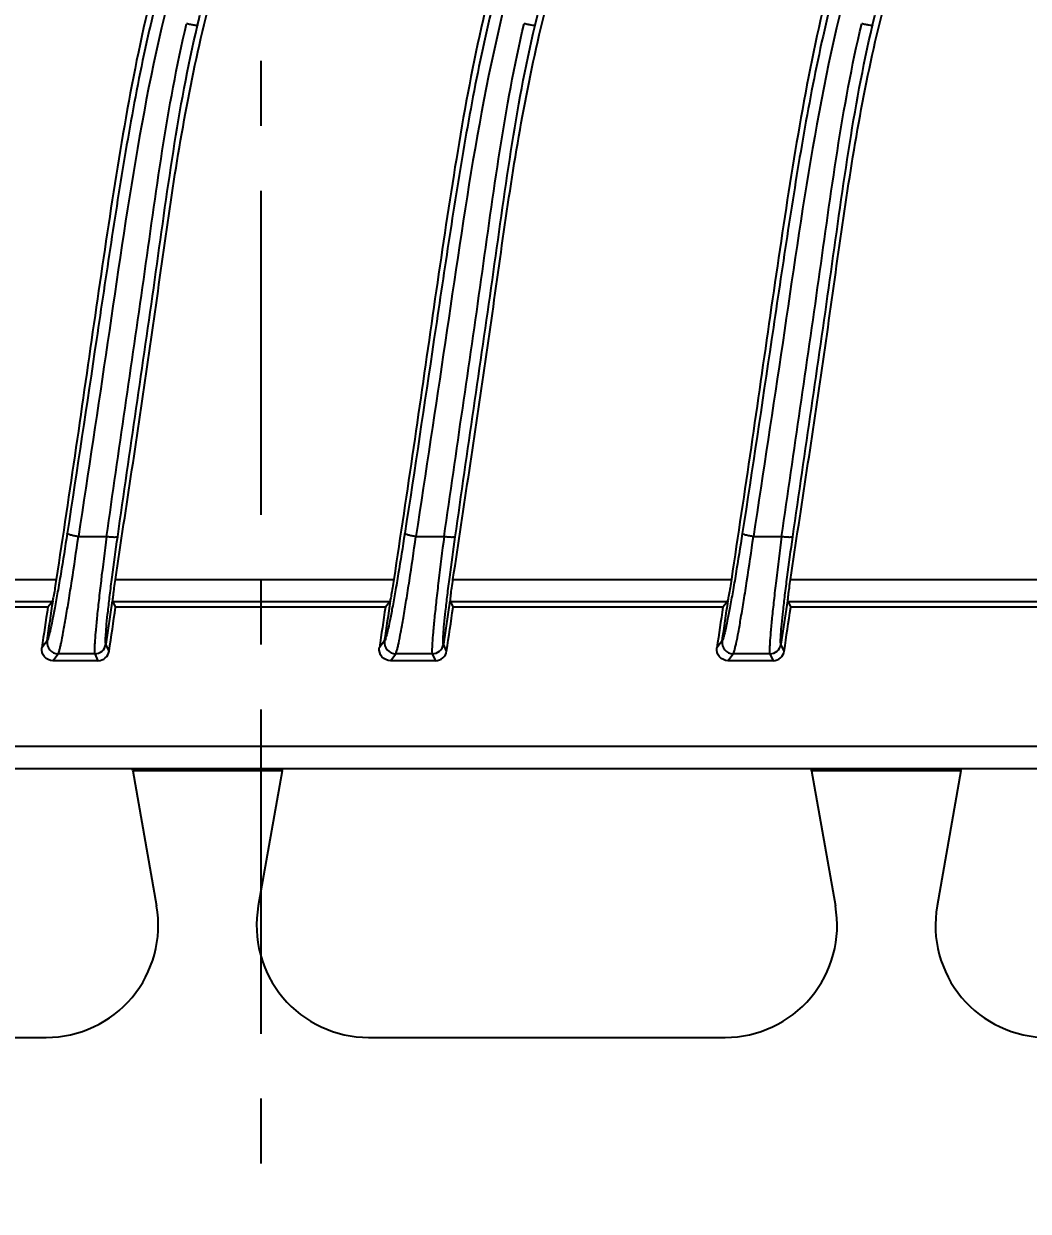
# Model space of a CAD drawing. Header units: millimetres. Extents: x 1205 to 2192, y -3369 to -2218.
# Drawn here: x 1762.6 to 1807.4, y -3177.8 to -3124.8 of the extents above; entities that cross this region are included whole.
import ezdxf

# ---------------------------------------------------------------- set-up
doc = ezdxf.new("R2010")
doc.units = ezdxf.units.MM
doc.header["$LTSCALE"] = 16.335
doc.header["$PDMODE"] = 3
doc.header["$PDSIZE"] = 0.3125
doc.linetypes.add('CENTER', pattern=[0.6, 0.375, -0.075, 0.075, -0.075])
doc.linetypes.add('HIDDEN', pattern=[0.2, 0.1, -0.1])
doc.layers.get('0').update_dxf_attribs({"linetype": 'CONTINUOUS'})
doc.layers.get('Defpoints').update_dxf_attribs({"linetype": 'CONTINUOUS'})
doc.layers.add('DEFAULT_2', color=8, linetype='HIDDEN')
doc.layers.add('DIM', color=3, linetype='CONTINUOUS')
doc.styles.get("Standard").update_dxf_attribs({"font": 'txt', "width": 0.8})
doc.dimstyles.new('11', dxfattribs={"dimtxt": 10, "dimasz": 10, "dimexe": 0, "dimexo": 0, "dimgap": 0, "dimtad": 0, "dimzin": 0, "dimdsep": 46, "dimtxsty": 'Standard', "dimcen": 0, "dimclrd": 4, "dimclre": 4, "dimclrt": 6, "dimazin": 0, "dimtfac": 1, "dimtofl": 0, "dimtmove": 0, "dimatfit": 3, "dimfxl": 0, "dimtolj": 1, "dimtzin": 0, "dimarcsym": 0})

# ---------------------------------------------------------------- blocks, each defined once
blk = doc.blocks.new('*D209')
at = {"layer": 'Defpoints', "color": 0, "transparency": 16777216}
for p in [(1773.182, -3072.537), (2033.36, -3187.537), (2099.573, -3187.537)]:
    blk.add_point(p, dxfattribs=at)
at = {"layer": 'DIM', "color": 4, "lineweight": -2, "transparency": 16777216}
blk.add_line((2033.36, -3187.537), (2099.573, -3187.537), dxfattribs=at)
at = {"layer": 'DIM', "color": 6, "transparency": 16777216, "insert": (2109.173, -3187.537), "char_height": 6, "attachment_point": 5}
blk.add_mtext('\\A1;115.00', dxfattribs=at)
blk = doc.blocks.new('*D210')
at = {"layer": 'Defpoints', "color": 0, "transparency": 16777216}
for p in [(1773.182, -3072.537), (2039.182, -3232.537), (2099.573, -3232.537)]:
    blk.add_point(p, dxfattribs=at)
at = {"layer": 'DIM', "color": 4, "lineweight": -2, "transparency": 16777216}
blk.add_line((2039.182, -3232.537), (2099.573, -3232.537), dxfattribs=at)
at = {"layer": 'DIM', "color": 6, "transparency": 16777216, "insert": (2109.573, -3232.537), "char_height": 6, "attachment_point": 5}
blk.add_mtext('\\A1;160.00', dxfattribs=at)
blk = doc.blocks.new('*D211')
at = {"layer": 'Defpoints', "color": 0, "transparency": 16777216}
for p in [(1773.182, -3072.537), (1773.182, -3234.787), (1773.182, -3271.376)]:
    blk.add_point(p, dxfattribs=at)
at = {"layer": 'DIM', "color": 4, "lineweight": -2, "transparency": 16777216}
blk.add_line((1773.182, -3234.787), (1773.182, -3271.376), dxfattribs=at)
at = {"layer": 'DIM', "color": 6, "transparency": 16777216, "insert": (1773.182, -3277.376), "char_height": 6, "attachment_point": 5, "rotation": 90}
blk.add_mtext('\\A1;0.00', dxfattribs=at)
blk = doc.blocks.new('*D212')
at = {"layer": 'Defpoints', "color": 0, "transparency": 16777216}
for p in [(1773.182, -3072.537), (2028.182, -3229.891), (2028.182, -3271.376)]:
    blk.add_point(p, dxfattribs=at)
at = {"layer": 'DIM', "color": 4, "lineweight": -2, "transparency": 16777216}
blk.add_line((2028.182, -3229.891), (2028.182, -3271.376), dxfattribs=at)
at = {"layer": 'DIM', "color": 6, "transparency": 16777216, "insert": (2028.182, -3282.576), "char_height": 6, "attachment_point": 5, "rotation": 90}
blk.add_mtext('\\A1;255.00', dxfattribs=at)
blk = doc.blocks.new('*D213')
at = {"layer": 'Defpoints', "color": 0, "transparency": 16777216}
for p in [(1773.182, -3072.537), (1653.182, -3244.483), (1653.182, -3271.376)]:
    blk.add_point(p, dxfattribs=at)
at = {"layer": 'DIM', "color": 4, "lineweight": -2, "transparency": 16777216}
blk.add_line((1653.182, -3244.483), (1653.182, -3271.376), dxfattribs=at)
at = {"layer": 'DIM', "color": 6, "transparency": 16777216, "insert": (1653.182, -3281.376), "char_height": 6, "attachment_point": 5, "rotation": 90}
blk.add_mtext('\\A1;120.00', dxfattribs=at)
blk = doc.blocks.new('*D214')
at = {"layer": 'Defpoints', "color": 0, "transparency": 16777216}
for p in [(1773.182, -3072.537), (1518.182, -3232.537), (1518.182, -3271.376)]:
    blk.add_point(p, dxfattribs=at)
at = {"layer": 'DIM', "color": 4, "lineweight": -2, "transparency": 16777216}
blk.add_line((1518.182, -3232.537), (1518.182, -3271.376), dxfattribs=at)
at = {"layer": 'DIM', "color": 6, "transparency": 16777216, "insert": (1518.182, -3282.576), "char_height": 6, "attachment_point": 5, "rotation": 90}
blk.add_mtext('\\A1;255.00', dxfattribs=at)
blk = doc.blocks.new('*D215')
at = {"layer": 'Defpoints', "color": 0, "transparency": 16777216}
for p in [(1773.182, -3072.537), (1444.938, -3187.537), (1541.136, -3187.537)]:
    blk.add_point(p, dxfattribs=at)
at = {"layer": 'DIM', "color": 4, "lineweight": -2, "transparency": 16777216}
blk.add_line((1541.136, -3187.537), (1444.938, -3187.537), dxfattribs=at)
at = {"layer": 'DIM', "color": 6, "transparency": 16777216, "insert": (1435.338, -3187.537), "char_height": 6, "attachment_point": 5}
blk.add_mtext('\\A1;115.00', dxfattribs=at)
blk = doc.blocks.new('*D216')
at = {"layer": 'Defpoints', "color": 0, "transparency": 16777216}
for p in [(1773.182, -3072.537), (1444.938, -3232.537), (1515.964, -3232.537)]:
    blk.add_point(p, dxfattribs=at)
at = {"layer": 'DIM', "color": 4, "lineweight": -2, "transparency": 16777216}
blk.add_line((1515.964, -3232.537), (1444.938, -3232.537), dxfattribs=at)
at = {"layer": 'DIM', "color": 6, "transparency": 16777216, "insert": (1434.938, -3232.537), "char_height": 6, "attachment_point": 5}
blk.add_mtext('\\A1;160.00', dxfattribs=at)
blk = doc.blocks.new('*D340')
at = {"layer": 'Defpoints', "color": 0, "transparency": 16777216}
for p in [(1773.182, -3072.537), (1678.182, -3234.787), (1678.182, -3271.376)]:
    blk.add_point(p, dxfattribs=at)
at = {"layer": 'DIM', "color": 4, "lineweight": -2, "transparency": 16777216}
blk.add_line((1678.182, -3234.787), (1678.182, -3271.376), dxfattribs=at)
at = {"layer": 'DIM', "color": 6, "transparency": 16777216, "insert": (1678.182, -3280.176), "char_height": 6, "attachment_point": 5, "rotation": 90}
blk.add_mtext('\\A1;95.00', dxfattribs=at)
blk = doc.blocks.new('*D343')
at = {"layer": 'Defpoints', "color": 0, "transparency": 16777216}
for p in [(1773.182, -3041.537), (1883.182, -3232.537), (1883.182, -3269.126)]:
    blk.add_point(p, dxfattribs=at)
at = {"layer": 'DIM', "color": 4, "lineweight": -2, "transparency": 16777216}
blk.add_line((1883.182, -3232.537), (1883.182, -3269.126), dxfattribs=at)
at = {"layer": 'DIM', "color": 6, "transparency": 16777216, "insert": (1883.182, -3278.326), "char_height": 6, "attachment_point": 5, "rotation": 90}
blk.add_mtext('\\A1;110.00', dxfattribs=at)

msp = doc.modelspace()

# ---------------------------------------------------------------- linework, layer by layer
at = {"color": 1, "linetype": 'CENTER', "ltscale": 2.363516}
msp.add_line((1773.182, -3262.537), (1773.182, -2882.537), dxfattribs=at)
at = {"color": 7, "linetype": 'Continuous'}
for p, q in [((1765.018, -3147.682), (1766.278, -3147.682)), ((1780.093, -3147.682), (1781.353, -3147.682)), ((1795.168, -3147.682), (1796.428, -3147.682)), ((1751.599, -3149.594), (1764.032, -3149.594)), ((1766.674, -3149.594), (1779.107, -3149.594)), ((1781.749, -3149.594), (1794.182, -3149.594)), ((1796.824, -3149.594), (1809.257, -3149.594)), ((1763.848, -3150.598), (1751.484, -3150.598)), ((1763.655, -3150.832), (1751.607, -3150.832)), ((1763.889, -3150.548), (1763.655, -3150.832)), ((1766.532, -3150.547), (1766.245, -3152.485)), ((1766.532, -3150.547), (1766.682, -3150.832)), ((1778.923, -3150.598), (1766.559, -3150.598)), ((1778.73, -3150.832), (1766.682, -3150.832)), ((1778.964, -3150.548), (1778.73, -3150.832)), ((1781.607, -3150.547), (1781.32, -3152.485)), ((1781.607, -3150.547), (1781.757, -3150.832)), ((1793.998, -3150.598), (1781.634, -3150.598)), ((1793.805, -3150.832), (1781.757, -3150.832)), ((1794.039, -3150.548), (1793.805, -3150.832)), ((1796.682, -3150.547), (1796.395, -3152.485)), ((1796.682, -3150.547), (1796.832, -3150.832)), ((1809.073, -3150.598), (1796.709, -3150.598)), ((1808.88, -3150.832), (1796.832, -3150.832)), ((1763.622, -3152.338), (1763.385, -3152.643)), ((1766.391, -3152.79), (1766.245, -3152.485)), ((1778.697, -3152.338), (1778.46, -3152.643)), ((1781.466, -3152.79), (1781.32, -3152.485)), ((1793.772, -3152.338), (1793.535, -3152.643)), ((1796.541, -3152.79), (1796.395, -3152.485)), ((1763.881, -3153.219), (1764.118, -3152.914)), ((1765.749, -3152.914), (1764.118, -3152.914)), ((1765.749, -3152.914), (1765.895, -3153.219)), ((1778.956, -3153.219), (1779.193, -3152.914)), ((1780.824, -3152.914), (1779.193, -3152.914)), ((1780.824, -3152.914), (1780.97, -3153.219)), ((1794.031, -3153.219), (1794.268, -3152.914)), ((1795.899, -3152.914), (1794.268, -3152.914)), ((1795.899, -3152.914), (1796.045, -3153.219)), ((1765.895, -3153.219), (1763.881, -3153.219)), ((1780.97, -3153.219), (1778.956, -3153.219)), ((1796.045, -3153.219), (1794.031, -3153.219)), ((1742.833, -3157.043), (1919.713, -3157.043)), ((1919.688, -3158.047), (1742.858, -3158.047)), ((1774.117, -3158.134), (1767.445, -3158.134)), ((1767.445, -3158.134), (1768.51, -3164.171)), ((1774.117, -3158.134), (1773.053, -3164.171)), ((1804.437, -3158.134), (1797.765, -3158.134)), ((1797.765, -3158.134), (1798.829, -3164.171)), ((1804.437, -3158.134), (1803.372, -3164.171)), ((1747.49, -3170.039), (1763.586, -3170.039)), ((1777.977, -3170.039), (1793.905, -3170.039))]:
    msp.add_line(p, q, dxfattribs=at)
for centre, radius, start, end in [((1764.12, -3152.41), 0.503, 171.8843, 269.8613), ((1765.747, -3152.409), 0.503, 270.0703, 351.4021), ((1779.195, -3152.41), 0.503, 171.8843, 269.8613), ((1780.822, -3152.409), 0.503, 270.0703, 351.4021), ((1794.27, -3152.41), 0.503, 171.8843, 269.8613), ((1795.897, -3152.409), 0.503, 270.0703, 351.4021), ((1765.895, -3152.717), 0.502, 269.9939, 351.6062), ((1780.97, -3152.717), 0.502, 269.9939, 351.6062), ((1796.045, -3152.717), 0.502, 269.9939, 351.6062), ((1763.586, -3165.039), 5, 270, 10), ((1777.977, -3165.039), 5, 170, 270), ((1793.905, -3165.039), 5, 270, 10), ((1808.296, -3165.039), 5, 170, 270)]:
    msp.add_arc(centre, radius, start, end, dxfattribs=at)
for centre, major_axis, ratio, start_param, end_param in [((3410.886, -3396.615), (1649.642, 229.679), 0.999338, 2.854956, 2.856055), ((-3445.349, -2375.055), (-4145.301, 3254.93), 0.999193, -2.623723, -2.623347), ((3425.961, -3396.615), (1649.642, 229.679), 0.999338, 2.854956, 2.856055), ((-3430.274, -2375.055), (-4145.301, 3254.93), 0.999193, -2.623723, -2.623347), ((3441.036, -3396.615), (1649.642, 229.679), 0.999338, 2.854956, 2.856055), ((-3415.199, -2375.055), (-4145.301, 3254.93), 0.999193, -2.623723, -2.623347)]:
    msp.add_ellipse(centre, major_axis=major_axis, ratio=ratio, start_param=start_param, end_param=end_param, dxfattribs=at)
for points, knots in [([(1784.838, -3057.537), (1784.838, -3061.508), (1784.603, -3067.468), (1783.821, -3075.373), (1783.133, -3080.291), (1782.473, -3084.207), (1781.924, -3087.135), (1781.307, -3090.05), (1780.621, -3092.949), (1780.005, -3095.354), (1779.521, -3097.28), (1779.154, -3098.724), (1778.752, -3100.159), (1778.128, -3102.045), (1777.156, -3104.336), (1775.708, -3106.944), (1773.637, -3110.331), (1771.678, -3113.796), (1770.117, -3117.452), (1768.826, -3121.211), (1767.624, -3126.037), (1766.624, -3131.911), (1765.76, -3137.805), (1764.917, -3143.703), (1764.325, -3147.63), (1764.032, -3149.594)], [0, 0, 0, 0, 0.124973, 0.187471, 0.24997, 0.28122, 0.312471, 0.343723, 0.374972, 0.40622, 0.421852, 0.437485, 0.453109, 0.468735, 0.500006, 0.531254, 0.562515, 0.625002, 0.656254, 0.687514, 0.750001, 0.812499, 0.874999, 0.9375, 1, 1, 1, 1]), ([(1799.913, -3057.537), (1799.913, -3061.508), (1799.678, -3067.468), (1798.896, -3075.373), (1798.208, -3080.291), (1797.548, -3084.207), (1796.999, -3087.135), (1796.382, -3090.05), (1795.696, -3092.949), (1795.08, -3095.354), (1794.596, -3097.28), (1794.229, -3098.724), (1793.827, -3100.159), (1793.203, -3102.045), (1792.231, -3104.336), (1790.783, -3106.944), (1788.712, -3110.331), (1786.753, -3113.796), (1785.192, -3117.452), (1783.901, -3121.211), (1782.699, -3126.037), (1781.699, -3131.911), (1780.835, -3137.805), (1779.992, -3143.703), (1779.4, -3147.63), (1779.107, -3149.594)], [0, 0, 0, 0, 0.124973, 0.187471, 0.24997, 0.28122, 0.312471, 0.343723, 0.374972, 0.40622, 0.421852, 0.437485, 0.453109, 0.468735, 0.500006, 0.531254, 0.562515, 0.625002, 0.656254, 0.687514, 0.750001, 0.812499, 0.874999, 0.9375, 1, 1, 1, 1]), ([(1814.988, -3057.537), (1814.988, -3061.508), (1814.753, -3067.468), (1813.971, -3075.373), (1813.283, -3080.291), (1812.623, -3084.207), (1812.074, -3087.135), (1811.457, -3090.05), (1810.771, -3092.949), (1810.155, -3095.354), (1809.671, -3097.28), (1809.304, -3098.724), (1808.902, -3100.159), (1808.278, -3102.045), (1807.306, -3104.336), (1805.858, -3106.944), (1803.787, -3110.331), (1801.828, -3113.796), (1800.267, -3117.452), (1798.976, -3121.211), (1797.774, -3126.037), (1796.774, -3131.911), (1795.91, -3137.805), (1795.067, -3143.703), (1794.475, -3147.63), (1794.182, -3149.594)], [0, 0, 0, 0, 0.124973, 0.187471, 0.24997, 0.28122, 0.312471, 0.343723, 0.374972, 0.40622, 0.421852, 0.437485, 0.453109, 0.468735, 0.500006, 0.531254, 0.562515, 0.625002, 0.656254, 0.687514, 0.750001, 0.812499, 0.874999, 0.9375, 1, 1, 1, 1]), ([(1765.909, -3091.404), (1765.616, -3092.643), (1765.142, -3094.495), (1764.526, -3096.969), (1764.068, -3098.826), (1763.545, -3100.665), (1762.889, -3102.462), (1762.099, -3104.206), (1760.919, -3106.467), (1759.264, -3109.193), (1757.321, -3112.485), (1755.634, -3115.923), (1754.298, -3119.51), (1753.24, -3123.187), (1752.419, -3126.923), (1751.756, -3130.688), (1750.979, -3135.725), (1750.089, -3142.034), (1749.334, -3147.074), (1748.957, -3149.594)], [0, 0, 0, 0, 0.062476, 0.093748, 0.125034, 0.156269, 0.187485, 0.218763, 0.250067, 0.312558, 0.375064, 0.437547, 0.500062, 0.562564, 0.625055, 0.687551, 0.750041, 0.87502, 1, 1, 1, 1]), ([(1766.674, -3149.594), (1766.917, -3147.96), (1767.413, -3144.694), (1768.154, -3139.795), (1768.826, -3134.884), (1769.786, -3128.35), (1771.218, -3121.863), (1773.668, -3115.709), (1775.223, -3112.783), (1776.072, -3111.364)], [0, 0, 0, 0, 0.124972, 0.249942, 0.374913, 0.499883, 0.749836, 0.87492, 1, 1, 1, 1]), ([(1770.34, -3124.851), (1770.623, -3123.663), (1771.258, -3121.303), (1772.465, -3117.834), (1773.947, -3114.439), (1775.165, -3112.278), (1775.803, -3111.204)], [0, 0, 0, 0, 0.248148, 0.496405, 0.746031, 1, 1, 1, 1]), ([(1781.749, -3149.594), (1781.99, -3147.971), (1782.483, -3144.726), (1783.219, -3139.857), (1783.887, -3134.979), (1784.839, -3128.486), (1786.249, -3122.04), (1788.648, -3115.912), (1790.177, -3112.995), (1791.016, -3111.584)], [0, 0, 0, 0, 0.124971, 0.249941, 0.374913, 0.499883, 0.749829, 0.874927, 1, 1, 1, 1]), ([(1785.415, -3124.851), (1785.971, -3122.517), (1787.02, -3119.052), (1788.94, -3114.611), (1790.124, -3112.481), (1790.748, -3111.425)], [0, 0, 0, 0, 0.496471, 0.746181, 1, 1, 1, 1]), ([(1796.824, -3149.594), (1797.065, -3147.971), (1797.558, -3144.726), (1798.294, -3139.857), (1798.962, -3134.979), (1799.914, -3128.486), (1801.324, -3122.04), (1803.723, -3115.912), (1805.252, -3112.995), (1806.091, -3111.584)], [0, 0, 0, 0, 0.124971, 0.249941, 0.374913, 0.499883, 0.749829, 0.874927, 1, 1, 1, 1]), ([(1800.49, -3124.851), (1801.046, -3122.517), (1802.095, -3119.052), (1804.015, -3114.611), (1805.199, -3112.481), (1805.823, -3111.425)], [0, 0, 0, 0, 0.496471, 0.746181, 1, 1, 1, 1]), ([(1772.355, -3113.32), (1770.978, -3115.941), (1769.383, -3120.126), (1767.966, -3125.863), (1767.153, -3130.202), (1766.473, -3134.545), (1765.611, -3140.326), (1764.966, -3144.658), (1764.521, -3147.542)], [0, 0, 0, 0, 0.251921, 0.377726, 0.502732, 0.627362, 0.751741, 1, 1, 1, 1]), ([(1772.817, -3113.603), (1771.443, -3116.191), (1769.331, -3121.711), (1767.573, -3130.329), (1766.341, -3139.016), (1765.452, -3144.794), (1765.018, -3147.682)], [0, 0, 0, 0, 0.250364, 0.500562, 0.750468, 1, 1, 1, 1]), ([(1787.43, -3113.32), (1786.053, -3115.941), (1784.458, -3120.126), (1783.041, -3125.863), (1782.228, -3130.202), (1781.548, -3134.545), (1780.686, -3140.326), (1780.041, -3144.658), (1779.596, -3147.542)], [0, 0, 0, 0, 0.251921, 0.377726, 0.502732, 0.627362, 0.751741, 1, 1, 1, 1]), ([(1787.892, -3113.603), (1786.518, -3116.191), (1784.406, -3121.711), (1782.648, -3130.329), (1781.416, -3139.016), (1780.527, -3144.794), (1780.093, -3147.682)], [0, 0, 0, 0, 0.250364, 0.500562, 0.750468, 1, 1, 1, 1]), ([(1802.505, -3113.32), (1801.128, -3115.941), (1799.533, -3120.126), (1798.116, -3125.863), (1797.303, -3130.202), (1796.623, -3134.545), (1795.761, -3140.326), (1795.116, -3144.658), (1794.671, -3147.542)], [0, 0, 0, 0, 0.251921, 0.377726, 0.502732, 0.627362, 0.751741, 1, 1, 1, 1]), ([(1802.967, -3113.603), (1801.593, -3116.191), (1799.481, -3121.711), (1797.723, -3130.329), (1796.491, -3139.016), (1795.602, -3144.794), (1795.168, -3147.682)], [0, 0, 0, 0, 0.250364, 0.500562, 0.750468, 1, 1, 1, 1]), ([(1766.278, -3147.682), (1766.552, -3145.769), (1767.105, -3141.943), (1767.948, -3136.203), (1768.724, -3130.461), (1769.406, -3126.655), (1769.852, -3124.782)], [0, 0, 0, 0, 0.250024, 0.500302, 0.750758, 1, 1, 1, 1]), ([(1766.774, -3147.69), (1767.049, -3145.779), (1767.602, -3141.956), (1768.444, -3136.223), (1769.219, -3130.499), (1769.897, -3126.711), (1770.34, -3124.851)], [0, 0, 0, 0, 0.250489, 0.501295, 0.751825, 1, 1, 1, 1]), ([(1770.34, -3124.851), (1770.337, -3124.855), (1770.32, -3124.857), (1770.271, -3124.859), (1770.168, -3124.846), (1770.022, -3124.82), (1769.91, -3124.796), (1769.852, -3124.782)], [0, 0, 0, 0, 0.029513, 0.091047, 0.310747, 0.63907, 1, 1, 1, 1]), ([(1781.353, -3147.682), (1781.627, -3145.769), (1782.18, -3141.943), (1783.023, -3136.203), (1783.799, -3130.461), (1784.481, -3126.655), (1784.927, -3124.782)], [0, 0, 0, 0, 0.250024, 0.500302, 0.750758, 1, 1, 1, 1]), ([(1781.849, -3147.69), (1782.124, -3145.779), (1782.677, -3141.956), (1783.519, -3136.223), (1784.294, -3130.499), (1784.972, -3126.711), (1785.415, -3124.851)], [0, 0, 0, 0, 0.250489, 0.501295, 0.751825, 1, 1, 1, 1]), ([(1785.415, -3124.851), (1785.412, -3124.855), (1785.395, -3124.857), (1785.346, -3124.859), (1785.243, -3124.846), (1785.097, -3124.82), (1784.985, -3124.796), (1784.927, -3124.782)], [0, 0, 0, 0, 0.02951, 0.091041, 0.310739, 0.639065, 1, 1, 1, 1]), ([(1796.428, -3147.682), (1796.702, -3145.769), (1797.255, -3141.943), (1798.098, -3136.203), (1798.874, -3130.461), (1799.556, -3126.655), (1800.002, -3124.782)], [0, 0, 0, 0, 0.250024, 0.500302, 0.750758, 1, 1, 1, 1]), ([(1796.924, -3147.69), (1797.199, -3145.779), (1797.752, -3141.956), (1798.594, -3136.223), (1799.369, -3130.499), (1800.047, -3126.711), (1800.49, -3124.851)], [0, 0, 0, 0, 0.250489, 0.501295, 0.751825, 1, 1, 1, 1]), ([(1800.49, -3124.851), (1800.487, -3124.855), (1800.47, -3124.857), (1800.421, -3124.859), (1800.318, -3124.846), (1800.172, -3124.82), (1800.06, -3124.796), (1800.002, -3124.782)], [0, 0, 0, 0, 0.02951, 0.091041, 0.310739, 0.639065, 1, 1, 1, 1]), ([(1764.521, -3147.542), (1764.428, -3148.144), (1764.289, -3149.015), (1764.099, -3150.12), (1763.973, -3150.82), (1763.86, -3151.401), (1763.768, -3151.85), (1763.69, -3152.144), (1763.651, -3152.296), (1763.622, -3152.338)], [0, 0, 0, 0, 0.374381, 0.54161, 0.688726, 0.811394, 0.905798, 0.968982, 1, 1, 1, 1]), ([(1764.118, -3152.914), (1764.13, -3152.898), (1764.148, -3152.847), (1764.177, -3152.75), (1764.212, -3152.608), (1764.272, -3152.337), (1764.356, -3151.898), (1764.469, -3151.262), (1764.596, -3150.497), (1764.785, -3149.289), (1764.925, -3148.339), (1765.018, -3147.682)], [0, 0, 0, 0, 0.010913, 0.030167, 0.057638, 0.093108, 0.187055, 0.310003, 0.457813, 0.624943, 1, 1, 1, 1]), ([(1765.018, -3147.682), (1764.956, -3147.672), (1764.839, -3147.651), (1764.687, -3147.617), (1764.583, -3147.584), (1764.536, -3147.56), (1764.522, -3147.547), (1764.521, -3147.542)], [0, 0, 0, 0, 0.355667, 0.682096, 0.903263, 0.966961, 1, 1, 1, 1]), ([(1766.278, -3147.682), (1766.191, -3148.338), (1766.071, -3149.288), (1765.931, -3150.497), (1765.849, -3151.263), (1765.788, -3151.899), (1765.753, -3152.338), (1765.739, -3152.609), (1765.734, -3152.75), (1765.738, -3152.846), (1765.742, -3152.898), (1765.749, -3152.914)], [0, 0, 0, 0, 0.377437, 0.545452, 0.693739, 0.816497, 0.909666, 0.944566, 0.97137, 0.989876, 1, 1, 1, 1]), ([(1766.245, -3152.485), (1766.239, -3152.468), (1766.234, -3152.42), (1766.23, -3152.273), (1766.247, -3151.992), (1766.285, -3151.546), (1766.346, -3150.964), (1766.429, -3150.263), (1766.569, -3149.158), (1766.689, -3148.29), (1766.775, -3147.69)], [0, 0, 0, 0, 0.010918, 0.029706, 0.091663, 0.18536, 0.307903, 0.455417, 0.62344, 1, 1, 1, 1]), ([(1766.775, -3147.69), (1766.768, -3147.704), (1766.703, -3147.71), (1766.606, -3147.715), (1766.449, -3147.703), (1766.337, -3147.69), (1766.278, -3147.682)], [0, 0, 0, 0, 0.091045, 0.315017, 0.643554, 1, 1, 1, 1]), ([(1779.596, -3147.542), (1779.503, -3148.144), (1779.364, -3149.015), (1779.174, -3150.12), (1779.048, -3150.82), (1778.935, -3151.401), (1778.843, -3151.85), (1778.765, -3152.144), (1778.726, -3152.296), (1778.697, -3152.338)], [0, 0, 0, 0, 0.374381, 0.54161, 0.688726, 0.811394, 0.905798, 0.968982, 1, 1, 1, 1]), ([(1779.193, -3152.914), (1779.205, -3152.898), (1779.223, -3152.847), (1779.252, -3152.75), (1779.287, -3152.608), (1779.347, -3152.337), (1779.431, -3151.898), (1779.544, -3151.262), (1779.671, -3150.497), (1779.86, -3149.289), (1780, -3148.339), (1780.093, -3147.682)], [0, 0, 0, 0, 0.010913, 0.030167, 0.057638, 0.093108, 0.187055, 0.310003, 0.457813, 0.624943, 1, 1, 1, 1]), ([(1780.093, -3147.682), (1780.031, -3147.672), (1779.914, -3147.651), (1779.762, -3147.617), (1779.658, -3147.584), (1779.611, -3147.56), (1779.597, -3147.547), (1779.596, -3147.542)], [0, 0, 0, 0, 0.355667, 0.682096, 0.903263, 0.966961, 1, 1, 1, 1]), ([(1781.353, -3147.682), (1781.266, -3148.338), (1781.146, -3149.288), (1781.006, -3150.497), (1780.924, -3151.263), (1780.863, -3151.899), (1780.828, -3152.338), (1780.814, -3152.609), (1780.809, -3152.75), (1780.813, -3152.846), (1780.817, -3152.898), (1780.824, -3152.914)], [0, 0, 0, 0, 0.377437, 0.545452, 0.693739, 0.816497, 0.909666, 0.944566, 0.97137, 0.989876, 1, 1, 1, 1]), ([(1781.32, -3152.485), (1781.314, -3152.468), (1781.309, -3152.42), (1781.305, -3152.273), (1781.322, -3151.992), (1781.36, -3151.546), (1781.421, -3150.964), (1781.504, -3150.263), (1781.644, -3149.158), (1781.764, -3148.29), (1781.85, -3147.69)], [0, 0, 0, 0, 0.010918, 0.029706, 0.091664, 0.18536, 0.307904, 0.455417, 0.62344, 1, 1, 1, 1]), ([(1781.85, -3147.69), (1781.843, -3147.704), (1781.778, -3147.71), (1781.681, -3147.715), (1781.524, -3147.703), (1781.412, -3147.69), (1781.353, -3147.682)], [0, 0, 0, 0, 0.091045, 0.315017, 0.643554, 1, 1, 1, 1]), ([(1794.671, -3147.542), (1794.578, -3148.144), (1794.439, -3149.015), (1794.249, -3150.12), (1794.123, -3150.82), (1794.01, -3151.401), (1793.918, -3151.85), (1793.84, -3152.144), (1793.801, -3152.296), (1793.772, -3152.338)], [0, 0, 0, 0, 0.374381, 0.54161, 0.688726, 0.811394, 0.905798, 0.968982, 1, 1, 1, 1]), ([(1794.268, -3152.914), (1794.28, -3152.898), (1794.298, -3152.847), (1794.327, -3152.75), (1794.362, -3152.608), (1794.422, -3152.337), (1794.506, -3151.898), (1794.619, -3151.262), (1794.746, -3150.497), (1794.935, -3149.289), (1795.075, -3148.339), (1795.168, -3147.682)], [0, 0, 0, 0, 0.010913, 0.030167, 0.057638, 0.093108, 0.187055, 0.310003, 0.457813, 0.624943, 1, 1, 1, 1]), ([(1795.168, -3147.682), (1795.106, -3147.672), (1794.989, -3147.651), (1794.837, -3147.617), (1794.733, -3147.584), (1794.686, -3147.56), (1794.672, -3147.547), (1794.671, -3147.542)], [0, 0, 0, 0, 0.355667, 0.682096, 0.903263, 0.966961, 1, 1, 1, 1]), ([(1796.428, -3147.682), (1796.341, -3148.338), (1796.221, -3149.288), (1796.081, -3150.497), (1795.999, -3151.263), (1795.938, -3151.899), (1795.903, -3152.338), (1795.889, -3152.609), (1795.884, -3152.75), (1795.888, -3152.846), (1795.892, -3152.898), (1795.899, -3152.914)], [0, 0, 0, 0, 0.377437, 0.545452, 0.693739, 0.816497, 0.909666, 0.944566, 0.97137, 0.989876, 1, 1, 1, 1]), ([(1796.395, -3152.485), (1796.389, -3152.468), (1796.384, -3152.42), (1796.38, -3152.273), (1796.397, -3151.992), (1796.435, -3151.546), (1796.496, -3150.964), (1796.579, -3150.263), (1796.719, -3149.158), (1796.839, -3148.29), (1796.925, -3147.69)], [0, 0, 0, 0, 0.010918, 0.029706, 0.091664, 0.18536, 0.307904, 0.455417, 0.62344, 1, 1, 1, 1]), ([(1796.925, -3147.69), (1796.918, -3147.704), (1796.853, -3147.71), (1796.756, -3147.715), (1796.599, -3147.703), (1796.487, -3147.69), (1796.428, -3147.682)], [0, 0, 0, 0, 0.091045, 0.315017, 0.643554, 1, 1, 1, 1]), ([(1764.032, -3149.594), (1764.013, -3149.718), (1763.977, -3149.948), (1763.931, -3150.22), (1763.897, -3150.4), (1763.878, -3150.496), (1763.861, -3150.557), (1763.854, -3150.59), (1763.848, -3150.598)], [0, 0, 0, 0, 0.367329, 0.684837, 0.809826, 0.906071, 0.970228, 1, 1, 1, 1]), ([(1766.559, -3150.598), (1766.554, -3150.589), (1766.558, -3150.557), (1766.559, -3150.495), (1766.569, -3150.4), (1766.588, -3150.219), (1766.623, -3149.947), (1766.656, -3149.717), (1766.674, -3149.594)], [0, 0, 0, 0, 0.028088, 0.090924, 0.186454, 0.311408, 0.630346, 1, 1, 1, 1]), ([(1779.107, -3149.594), (1779.088, -3149.718), (1779.052, -3149.948), (1779.006, -3150.22), (1778.972, -3150.4), (1778.953, -3150.496), (1778.936, -3150.557), (1778.929, -3150.59), (1778.923, -3150.598)], [0, 0, 0, 0, 0.367329, 0.684837, 0.809826, 0.906071, 0.970228, 1, 1, 1, 1]), ([(1781.634, -3150.598), (1781.629, -3150.589), (1781.633, -3150.557), (1781.634, -3150.495), (1781.644, -3150.4), (1781.663, -3150.219), (1781.698, -3149.947), (1781.731, -3149.717), (1781.749, -3149.594)], [0, 0, 0, 0, 0.028088, 0.090924, 0.186454, 0.311408, 0.630346, 1, 1, 1, 1]), ([(1794.182, -3149.594), (1794.163, -3149.718), (1794.127, -3149.948), (1794.081, -3150.22), (1794.047, -3150.4), (1794.028, -3150.496), (1794.011, -3150.557), (1794.004, -3150.59), (1793.998, -3150.598)], [0, 0, 0, 0, 0.367329, 0.684837, 0.809826, 0.906071, 0.970228, 1, 1, 1, 1]), ([(1796.709, -3150.598), (1796.704, -3150.589), (1796.708, -3150.557), (1796.709, -3150.495), (1796.719, -3150.4), (1796.738, -3150.219), (1796.773, -3149.947), (1796.806, -3149.717), (1796.824, -3149.594)], [0, 0, 0, 0, 0.028088, 0.090924, 0.186454, 0.311408, 0.630346, 1, 1, 1, 1]), ([(1763.881, -3153.219), (1763.742, -3153.219), (1763.449, -3153.089), (1763.365, -3152.781), (1763.385, -3152.643)], [0, 0, 0, 0, 0.499973, 1, 1, 1, 1]), ([(1778.956, -3153.219), (1778.817, -3153.219), (1778.524, -3153.089), (1778.44, -3152.78), (1778.46, -3152.643)], [0, 0, 0, 0, 0.499971, 1, 1, 1, 1]), ([(1794.031, -3153.219), (1793.892, -3153.219), (1793.599, -3153.089), (1793.515, -3152.78), (1793.535, -3152.643)], [0, 0, 0, 0, 0.499971, 1, 1, 1, 1])]:
    msp.add_open_spline(points, degree=3, knots=knots, dxfattribs=at)
for points in [[(1763.622, -3152.338), (1763.711, -3151.741), (1763.799, -3151.144), (1763.889, -3150.548)], [(1778.697, -3152.338), (1778.786, -3151.741), (1778.874, -3151.144), (1778.964, -3150.548)], [(1793.772, -3152.338), (1793.861, -3151.741), (1793.949, -3151.144), (1794.039, -3150.548)]]:
    msp.add_open_spline(points, degree=3, dxfattribs=at)
at = {"layer": 'DEFAULT_2', "color": 8, "linetype": 'HIDDEN'}
for p, q in [((1767.445, -3158.134), (1767.434, -3158.071)), ((1774.117, -3158.134), (1774.129, -3158.071)), ((1797.765, -3158.134), (1797.754, -3158.071)), ((1804.437, -3158.134), (1804.448, -3158.071))]:
    msp.add_line(p, q, dxfattribs=at)

# ---------------------------------------------------------------- dimensions: what is measured, and where the dimension line sits
at = {"layer": 'DIM'}
for feature_location, offset, dtype, origin, picture, middle in [((1883.182, -3232.537), (0, -36.589), 1, (1773.182, -3041.537), '*D343', (1883.182, -3278.326)), ((1515.964, -3232.537), (-71.026, 0), 0, (1773.182, -3072.537), '*D216', (1434.938, -3232.537)), ((1541.136, -3187.537), (-96.198, 0), 0, (1773.182, -3072.537), '*D215', (1435.338, -3187.537)), ((1518.182, -3232.537), (0, -38.839), 1, (1773.182, -3072.537), '*D214', (1518.182, -3282.576)), ((1653.182, -3244.483), (0, -26.892), 1, (1773.182, -3072.537), '*D213', (1653.182, -3281.376)), ((1678.182, -3234.787), (0, -36.589), 1, (1773.182, -3072.537), '*D340', (1678.182, -3280.176)), ((1773.181771881, -3234.787308156), (0, -36.588500375), 1, (1773.181771881, -3072.537106506), '*D211', (1773.181771881, -3277.375808532)), ((2033.36, -3187.537), (66.213, 0), 0, (1773.182, -3072.537), '*D209', (2109.173, -3187.537)), ((2039.182, -3232.537), (60.391, 0), 0, (1773.182, -3072.537), '*D210', (2109.573, -3232.537)), ((2028.182, -3229.891), (0, -41.485), 1, (1773.182, -3072.537), '*D212', (2028.182, -3282.576))]:
    dim = msp.add_ordinate_dim(feature_location=feature_location, offset=offset, dtype=dtype, origin=origin, dimstyle='11', override={"dimtxt": 6, "dimasz": 2}, dxfattribs=at)
    dim.commit()
    dim.dimension.update_dxf_attribs({"geometry": picture, "text_midpoint": middle})

doc.saveas('drawing.dxf')
